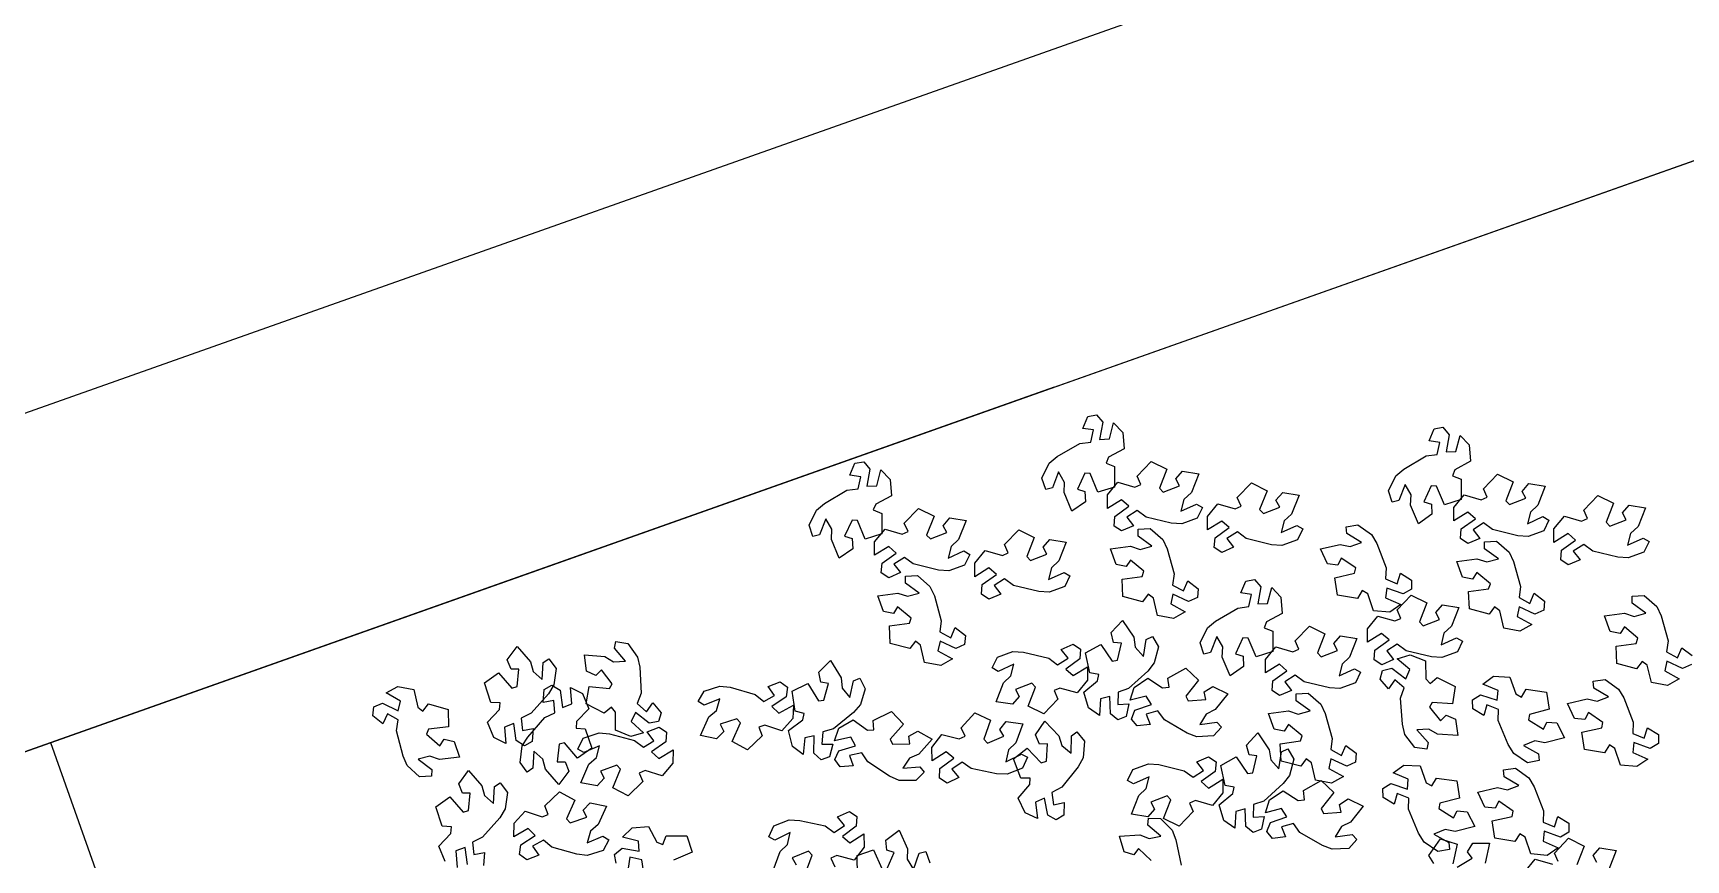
# Model space of a CAD drawing. Header units: centimetres. Extents: x -3096 to 17897, y -3131 to 15798.
# Drawn here: x 2365.3 to 2675.9, y 13698.2 to 13853.6 of the extents above; entities that cross this region are included whole.
import ezdxf

# ---------------------------------------------------------------- set-up
doc = ezdxf.new("R2010")
doc.units = ezdxf.units.CM
doc.layers.add('alberi', color=74, linetype='Continuous')

msp = doc.modelspace()

# ---------------------------------------------------------------- linework, layer by layer
for p, q in [((1679.17, 13539.63), (3679.17, 14248.25)), ((1679.17, 13475.97), (3679.17, 14184.6)), ((2557.13, 13787.05), (2698.52, 13837.14)), ((2557.13, 13787.05), (2085.84, 13620.06)), ((2557.13, 13787.05), (2462.87, 13753.65)), ((2462.87, 13753.65), (2368.61, 13720.25)), ((2415.74, 13736.95), (1944.45, 13569.97))]:
    msp.add_line(p, q)
msp.add_lwpolyline([(2823.76, 13483.67), (2823.76, 13483.67), (2493.85, 13366.78), (2368.61, 13720.25)])
at = {"layer": 'alberi'}
for points in [[(2554.86, 13769.97), (2556.23, 13772.77), (2557.73, 13774.04), (2561.95, 13776.51), (2564.03, 13776.77), (2564.56, 13779.04), (2562.52, 13779.33), (2563.46, 13781.58), (2565.11, 13781.88), (2566.27, 13780.48), (2566.27, 13780.48), (2565.69, 13777.26), (2567.54, 13777.35), (2568.31, 13780.37), (2570.06, 13778.56), (2570.31, 13775.49), (2567.36, 13773.92), (2566.9, 13772.8), (2568.5, 13772.14), (2568.5, 13772.14), (2568.51, 13768.31), (2565.38, 13767.32), (2563.93, 13770.84), (2562.9, 13770.9), (2561.52, 13767.91), (2562.93, 13767.45), (2563.03, 13765.53), (2560.48, 13763.75), (2559.03, 13767.27), (2559.12, 13769.18), (2557.99, 13771.15), (2556.82, 13768.15), (2555.57, 13767.83)], [(2619.96, 13767.62), (2621.33, 13770.42), (2622.83, 13771.68), (2627.05, 13774.15), (2629.12, 13774.42), (2629.65, 13776.69), (2627.62, 13776.98), (2628.55, 13779.23), (2630.21, 13779.53), (2631.36, 13778.13), (2631.36, 13778.13), (2630.79, 13774.91), (2632.64, 13775), (2633.41, 13778.02), (2635.16, 13776.21), (2635.41, 13773.14), (2632.46, 13771.57), (2631.99, 13770.44), (2633.6, 13769.79), (2633.6, 13769.79), (2633.6, 13765.96), (2630.48, 13764.97), (2629.02, 13768.49), (2628, 13768.54), (2626.61, 13765.55), (2628.03, 13765.1), (2628.13, 13763.18), (2625.58, 13761.4), (2624.12, 13764.92), (2624.22, 13766.83), (2623.09, 13768.8), (2621.91, 13765.8), (2620.66, 13765.48)], [(2511.12, 13761.16), (2512.5, 13763.97), (2514, 13765.23), (2518.21, 13767.7), (2520.29, 13767.96), (2520.82, 13770.23), (2518.78, 13770.53), (2519.72, 13772.77), (2521.38, 13773.07), (2522.53, 13771.67), (2522.53, 13771.67), (2521.96, 13768.45), (2523.8, 13768.54), (2524.58, 13771.56), (2526.33, 13769.75), (2526.58, 13766.68), (2523.63, 13765.11), (2523.16, 13763.99), (2524.77, 13763.33), (2524.77, 13763.33), (2524.77, 13759.5), (2521.65, 13758.52), (2520.19, 13762.03), (2519.17, 13762.09), (2517.78, 13759.1), (2519.19, 13758.64), (2519.3, 13756.72), (2516.74, 13754.95), (2515.29, 13758.46), (2515.39, 13760.37), (2514.26, 13762.34), (2513.08, 13759.34), (2511.83, 13759.02)], [(2584.05, 13762.43), (2581.12, 13761.36), (2579.16, 13761.5), (2574.41, 13762.65), (2572.74, 13763.9), (2570.78, 13762.64), (2572.04, 13761.01), (2569.8, 13760.05), (2568.4, 13760.98), (2568.55, 13762.79), (2568.55, 13762.79), (2571.2, 13764.71), (2569.8, 13765.93), (2567.15, 13764.29), (2567.15, 13766.81), (2569.1, 13769.2), (2572.32, 13768.27), (2573.43, 13768.76), (2572.73, 13770.35), (2572.73, 13770.35), (2575.39, 13773.1), (2578.32, 13771.64), (2576.93, 13768.1), (2577.62, 13767.35), (2580.7, 13768.54), (2580, 13769.85), (2581.26, 13771.3), (2584.33, 13770.8), (2582.93, 13767.26), (2581.53, 13765.96), (2580.98, 13763.76), (2583.91, 13765.1), (2585.03, 13764.46)], [(2602.88, 13758.4), (2599.95, 13757.34), (2597.99, 13757.47), (2593.24, 13758.62), (2591.57, 13759.87), (2589.61, 13758.61), (2590.87, 13756.98), (2588.63, 13756.02), (2587.24, 13756.96), (2587.38, 13758.76), (2587.38, 13758.76), (2590.03, 13760.68), (2588.63, 13761.9), (2585.98, 13760.26), (2585.98, 13762.78), (2587.93, 13765.17), (2591.15, 13764.24), (2592.26, 13764.73), (2591.56, 13766.32), (2591.56, 13766.32), (2594.22, 13769.07), (2597.15, 13767.61), (2595.76, 13764.07), (2596.46, 13763.32), (2599.53, 13764.51), (2598.83, 13765.82), (2600.09, 13767.27), (2603.16, 13766.77), (2601.76, 13763.23), (2600.36, 13761.93), (2599.81, 13759.73), (2602.74, 13761.07), (2603.86, 13760.43)], [(2649.14, 13760.07), (2646.21, 13759.01), (2644.26, 13759.15), (2639.5, 13760.3), (2637.83, 13761.55), (2635.87, 13760.29), (2637.13, 13758.66), (2634.9, 13757.69), (2633.5, 13758.63), (2633.64, 13760.44), (2633.64, 13760.44), (2636.29, 13762.36), (2634.9, 13763.58), (2632.24, 13761.94), (2632.24, 13764.46), (2634.2, 13766.84), (2637.41, 13765.92), (2638.53, 13766.4), (2637.83, 13767.99), (2637.83, 13767.99), (2640.48, 13770.75), (2643.41, 13769.29), (2642.02, 13765.74), (2642.72, 13765), (2645.79, 13766.19), (2645.09, 13767.49), (2646.35, 13768.95), (2649.42, 13768.45), (2648.02, 13764.91), (2646.63, 13763.61), (2646.07, 13761.4), (2649, 13762.74), (2650.12, 13762.1)], [(2667.98, 13756.04), (2665.04, 13754.98), (2663.09, 13755.12), (2658.34, 13756.27), (2656.66, 13757.52), (2654.7, 13756.26), (2655.96, 13754.63), (2653.73, 13753.67), (2652.33, 13754.6), (2652.47, 13756.41), (2652.47, 13756.41), (2655.12, 13758.33), (2653.73, 13759.55), (2651.07, 13757.91), (2651.07, 13760.43), (2653.03, 13762.81), (2656.24, 13761.89), (2657.36, 13762.37), (2656.66, 13763.97), (2656.66, 13763.97), (2659.32, 13766.72), (2662.25, 13765.26), (2660.85, 13761.72), (2661.55, 13760.97), (2664.62, 13762.16), (2663.92, 13763.46), (2665.18, 13764.92), (2668.25, 13764.42), (2666.86, 13760.88), (2665.46, 13759.58), (2664.9, 13757.37), (2667.83, 13758.71), (2668.95, 13758.08)], [(2540.31, 13753.62), (2537.38, 13752.56), (2535.42, 13752.69), (2530.67, 13753.84), (2529, 13755.09), (2527.04, 13753.83), (2528.3, 13752.21), (2526.07, 13751.24), (2524.67, 13752.18), (2524.81, 13753.99), (2524.81, 13753.99), (2527.46, 13755.9), (2526.07, 13757.12), (2523.41, 13755.48), (2523.41, 13758), (2525.37, 13760.39), (2528.58, 13759.47), (2529.69, 13759.95), (2528.99, 13761.54), (2528.99, 13761.54), (2531.65, 13764.3), (2534.58, 13762.83), (2533.19, 13759.29), (2533.89, 13758.54), (2536.96, 13759.73), (2536.26, 13761.04), (2537.52, 13762.49), (2540.59, 13762), (2539.19, 13758.45), (2537.8, 13757.15), (2537.24, 13754.95), (2540.17, 13756.29), (2541.29, 13755.65)], [(2559.14, 13749.59), (2556.21, 13748.53), (2554.26, 13748.66), (2549.5, 13749.81), (2547.83, 13751.07), (2545.87, 13749.8), (2547.13, 13748.18), (2544.9, 13747.21), (2543.5, 13748.15), (2543.64, 13749.96), (2543.64, 13749.96), (2546.29, 13751.87), (2544.9, 13753.09), (2542.24, 13751.45), (2542.24, 13753.97), (2544.2, 13756.36), (2547.41, 13755.44), (2548.53, 13755.92), (2547.83, 13757.51), (2547.83, 13757.51), (2550.48, 13760.27), (2553.41, 13758.8), (2552.02, 13755.26), (2552.72, 13754.51), (2555.79, 13755.7), (2555.09, 13757.01), (2556.35, 13758.46), (2559.42, 13757.97), (2558.02, 13754.42), (2556.63, 13753.12), (2556.07, 13750.92), (2559, 13752.26), (2560.12, 13751.62)], [(2575.19, 13760.49), (2577.54, 13758.45), (2578.38, 13756.67), (2579.68, 13751.96), (2579.4, 13749.89), (2581.46, 13748.79), (2582.27, 13750.68), (2584.2, 13749.2), (2584.06, 13747.53), (2582.41, 13746.77), (2582.41, 13746.77), (2579.45, 13748.15), (2579.06, 13746.34), (2581.78, 13744.82), (2579.58, 13743.59), (2576.54, 13744.14), (2575.79, 13747.4), (2574.82, 13748.14), (2573.77, 13746.75), (2573.77, 13746.75), (2570.07, 13747.73), (2569.92, 13751), (2573.7, 13751.51), (2574.01, 13752.49), (2571.48, 13754.59), (2570.68, 13753.34), (2568.8, 13753.74), (2567.73, 13756.66), (2571.51, 13757.16), (2573.33, 13756.58), (2575.52, 13757.16), (2572.93, 13759.07), (2572.94, 13760.36)], [(2614.24, 13761.18), (2616.78, 13759.37), (2617.77, 13757.68), (2619.52, 13753.12), (2619.44, 13751.03), (2621.59, 13750.13), (2622.22, 13752.09), (2624.28, 13750.8), (2624.3, 13749.12), (2622.73, 13748.21), (2622.73, 13748.21), (2619.65, 13749.3), (2619.44, 13747.46), (2622.29, 13746.21), (2620.22, 13744.78), (2617.14, 13745.03), (2616.08, 13748.2), (2615.05, 13748.85), (2614.14, 13747.37), (2614.14, 13747.37), (2610.36, 13747.99), (2609.9, 13751.23), (2613.61, 13752.1), (2613.83, 13753.1), (2611.11, 13754.95), (2610.43, 13753.63), (2608.52, 13753.85), (2607.18, 13756.66), (2610.89, 13757.52), (2612.76, 13757.11), (2614.89, 13757.9), (2612.12, 13759.55), (2612.01, 13760.83)], [(2640.28, 13758.14), (2642.64, 13756.09), (2643.47, 13754.32), (2644.78, 13749.61), (2644.5, 13747.54), (2646.55, 13746.44), (2647.36, 13748.33), (2649.29, 13746.85), (2649.15, 13745.17), (2647.5, 13744.42), (2647.5, 13744.42), (2644.54, 13745.8), (2644.16, 13743.99), (2646.88, 13742.47), (2644.67, 13741.24), (2641.64, 13741.79), (2640.88, 13745.04), (2639.92, 13745.78), (2638.87, 13744.4), (2638.87, 13744.4), (2635.17, 13745.38), (2635.02, 13748.65), (2638.79, 13749.16), (2639.11, 13750.13), (2636.58, 13752.24), (2635.77, 13750.99), (2633.89, 13751.39), (2632.83, 13754.31), (2636.6, 13754.81), (2638.42, 13754.22), (2640.62, 13754.81), (2638.02, 13756.72), (2638.03, 13758.01)], [(2531.45, 13751.69), (2533.81, 13749.64), (2534.64, 13747.86), (2535.94, 13743.15), (2535.66, 13741.08), (2537.72, 13739.98), (2538.53, 13741.88), (2540.46, 13740.39), (2540.32, 13738.72), (2538.67, 13737.96), (2538.67, 13737.96), (2535.71, 13739.34), (2535.32, 13737.53), (2538.04, 13736.01), (2535.84, 13734.78), (2532.81, 13735.33), (2532.05, 13738.59), (2531.09, 13739.33), (2530.04, 13737.94), (2530.04, 13737.94), (2526.34, 13738.92), (2526.19, 13742.2), (2529.96, 13742.7), (2530.28, 13743.68), (2527.74, 13745.78), (2526.94, 13744.54), (2525.06, 13744.93), (2524, 13747.85), (2527.77, 13748.35), (2529.59, 13747.77), (2531.78, 13748.35), (2529.19, 13750.26), (2529.2, 13751.55)], [(2584.57, 13739.03), (2585.94, 13741.83), (2587.44, 13743.09), (2591.66, 13745.56), (2593.73, 13745.83), (2594.26, 13748.1), (2592.23, 13748.39), (2593.16, 13750.64), (2594.82, 13750.93), (2595.97, 13749.54), (2595.97, 13749.54), (2595.4, 13746.32), (2597.25, 13746.41), (2598.02, 13749.43), (2599.77, 13747.62), (2600.02, 13744.54), (2597.07, 13742.98), (2596.6, 13741.85), (2598.21, 13741.2), (2598.21, 13741.2), (2598.21, 13737.37), (2595.09, 13736.38), (2593.63, 13739.9), (2592.61, 13739.95), (2591.23, 13736.96), (2592.64, 13736.51), (2592.74, 13734.59), (2590.19, 13732.81), (2588.73, 13736.33), (2588.83, 13738.24), (2587.7, 13740.21), (2586.52, 13737.21), (2585.28, 13736.89)], [(2632.93, 13737.31), (2630, 13736.24), (2628.04, 13736.37), (2623.29, 13737.51), (2621.61, 13738.76), (2619.66, 13737.5), (2620.92, 13735.87), (2618.69, 13734.9), (2617.29, 13735.83), (2617.42, 13737.64), (2617.42, 13737.64), (2620.07, 13739.57), (2618.67, 13740.78), (2616.02, 13739.14), (2616.02, 13741.66), (2617.97, 13744.05), (2621.18, 13743.13), (2622.3, 13743.62), (2621.59, 13745.21), (2621.59, 13745.21), (2624.24, 13747.97), (2627.18, 13746.51), (2625.79, 13742.97), (2626.49, 13742.22), (2629.56, 13743.41), (2628.86, 13744.72), (2630.11, 13746.18), (2633.19, 13745.69), (2631.8, 13742.14), (2630.4, 13740.84), (2629.85, 13738.63), (2632.78, 13739.98), (2633.9, 13739.34)], [(2576.74, 13738.27), (2575.96, 13735.25), (2574.75, 13733.71), (2571.13, 13730.43), (2569.15, 13729.75), (2569.09, 13727.42), (2571.15, 13727.55), (2570.69, 13725.16), (2569.13, 13724.53), (2567.71, 13725.67), (2567.71, 13725.67), (2567.62, 13728.94), (2565.83, 13728.47), (2565.68, 13725.35), (2563.6, 13726.77), (2562.73, 13729.73), (2565.3, 13731.87), (2565.53, 13733.06), (2563.82, 13733.38), (2563.82, 13733.38), (2563.04, 13737.12), (2565.89, 13738.72), (2568.04, 13735.58), (2569.05, 13735.73), (2569.8, 13738.94), (2568.32, 13739.1), (2567.83, 13740.96), (2569.97, 13743.22), (2572.11, 13740.07), (2572.4, 13738.18), (2573.91, 13736.48), (2574.45, 13739.66), (2575.61, 13740.23)], [(2613.76, 13731.48), (2610.82, 13730.42), (2608.87, 13730.56), (2604.12, 13731.71), (2602.44, 13732.96), (2600.48, 13731.7), (2601.74, 13730.07), (2599.51, 13729.1), (2598.11, 13730.04), (2598.25, 13731.85), (2598.25, 13731.85), (2600.9, 13733.77), (2599.51, 13734.98), (2596.85, 13733.35), (2596.85, 13735.87), (2598.81, 13738.25), (2602.02, 13737.33), (2603.14, 13737.81), (2602.44, 13739.4), (2602.44, 13739.4), (2605.1, 13742.16), (2608.03, 13740.7), (2606.63, 13737.15), (2607.33, 13736.41), (2610.4, 13737.59), (2609.7, 13738.9), (2610.96, 13740.35), (2614.03, 13739.86), (2612.64, 13736.32), (2611.24, 13735.01), (2610.68, 13732.81), (2613.61, 13734.15), (2614.73, 13733.51)], [(2463.55, 13734.21), (2463.14, 13731.12), (2462.11, 13729.45), (2458.9, 13725.77), (2457.01, 13724.86), (2457.23, 13722.54), (2459.25, 13722.91), (2459.08, 13720.48), (2457.6, 13719.67), (2456.06, 13720.63), (2456.06, 13720.63), (2455.59, 13723.87), (2453.86, 13723.19), (2454.09, 13720.09), (2451.85, 13721.25), (2450.64, 13724.08), (2452.94, 13726.51), (2453.03, 13727.72), (2451.3, 13727.83), (2451.3, 13727.83), (2450.08, 13731.47), (2452.73, 13733.39), (2455.23, 13730.51), (2456.22, 13730.79), (2456.58, 13734.06), (2455.1, 13734.05), (2454.39, 13735.83), (2456.25, 13738.33), (2458.75, 13735.45), (2459.26, 13733.61), (2460.95, 13732.1), (2461.12, 13735.32), (2462.2, 13736.02)], [(2477.03, 13738.87), (2478.87, 13736.35), (2479.29, 13734.44), (2479.52, 13729.56), (2478.79, 13727.6), (2480.55, 13726.07), (2481.76, 13727.74), (2483.31, 13725.87), (2482.81, 13724.26), (2481.03, 13723.89), (2481.03, 13723.89), (2478.45, 13725.9), (2477.67, 13724.21), (2479.98, 13722.13), (2477.57, 13721.42), (2474.73, 13722.63), (2474.71, 13725.97), (2473.94, 13726.9), (2472.61, 13725.79), (2472.61, 13725.79), (2469.21, 13727.56), (2469.8, 13730.79), (2473.59, 13730.44), (2474.11, 13731.32), (2472.11, 13733.94), (2471.05, 13732.9), (2469.3, 13733.7), (2468.91, 13736.79), (2472.71, 13736.44), (2474.35, 13735.47), (2476.62, 13735.55), (2474.51, 13737.99), (2474.81, 13739.24)], [(2546.48, 13736.33), (2549.41, 13737.4), (2551.37, 13737.27), (2556.12, 13736.13), (2557.8, 13734.89), (2559.76, 13736.16), (2558.49, 13737.78), (2560.72, 13738.75), (2562.12, 13737.82), (2561.99, 13736.01), (2561.99, 13736.01), (2559.34, 13734.09), (2560.74, 13732.87), (2563.39, 13734.52), (2563.4, 13732), (2561.45, 13729.61), (2558.24, 13730.52), (2557.12, 13730.03), (2557.83, 13728.44), (2557.83, 13728.44), (2555.18, 13725.68), (2552.24, 13727.13), (2553.63, 13730.68), (2552.93, 13731.43), (2549.86, 13730.23), (2550.56, 13728.92), (2549.31, 13727.46), (2546.23, 13727.95), (2547.62, 13731.49), (2549.01, 13732.8), (2549.56, 13735.01), (2546.63, 13733.66), (2545.51, 13734.29)], [(2521.66, 13730.39), (2520.74, 13727.41), (2519.45, 13725.93), (2515.66, 13722.84), (2513.65, 13722.26), (2513.48, 13719.94), (2515.54, 13719.96), (2514.96, 13717.59), (2513.37, 13717.05), (2512.01, 13718.25), (2512.01, 13718.25), (2512.08, 13721.52), (2510.27, 13721.14), (2509.97, 13718.04), (2507.96, 13719.56), (2507.24, 13722.56), (2509.92, 13724.56), (2510.2, 13725.74), (2508.51, 13726.15), (2508.51, 13726.15), (2507.92, 13729.93), (2510.85, 13731.38), (2512.84, 13728.13), (2513.86, 13728.24), (2514.76, 13731.4), (2513.3, 13731.64), (2512.9, 13733.52), (2515.15, 13735.67), (2517.13, 13732.42), (2517.33, 13730.51), (2518.75, 13728.74), (2519.45, 13731.89), (2520.63, 13732.39)], [(2624.93, 13719.33), (2623.04, 13721.81), (2622.58, 13723.72), (2622.25, 13728.6), (2622.94, 13730.57), (2621.15, 13732.06), (2619.98, 13730.37), (2618.38, 13732.21), (2618.86, 13733.82), (2620.63, 13734.23), (2620.63, 13734.23), (2623.25, 13732.28), (2623.99, 13733.98), (2621.63, 13736.02), (2624.04, 13736.77), (2626.9, 13735.62), (2626.98, 13732.28), (2627.78, 13731.36), (2629.09, 13732.51), (2629.09, 13732.51), (2632.51, 13730.8), (2632, 13727.57), (2628.2, 13727.83), (2627.7, 13726.94), (2629.75, 13724.37), (2630.79, 13725.43), (2632.55, 13724.66), (2633.01, 13721.59), (2629.21, 13721.85), (2627.54, 13722.8), (2625.28, 13722.66), (2627.44, 13720.27), (2627.16, 13719.01)], [(2491.35, 13729.96), (2494.33, 13730.88), (2496.27, 13730.66), (2500.96, 13729.29), (2502.58, 13727.96), (2504.59, 13729.13), (2503.41, 13730.81), (2505.69, 13731.67), (2507.04, 13730.67), (2506.82, 13728.87), (2506.82, 13728.87), (2504.08, 13727.08), (2505.41, 13725.8), (2508.14, 13727.31), (2508.02, 13724.79), (2505.96, 13722.5), (2502.79, 13723.57), (2501.66, 13723.14), (2502.28, 13721.52), (2502.28, 13721.52), (2499.5, 13718.89), (2496.64, 13720.49), (2498.2, 13723.96), (2497.53, 13724.75), (2494.41, 13723.7), (2495.05, 13722.36), (2493.72, 13720.97), (2490.68, 13721.61), (2492.24, 13725.08), (2493.69, 13726.32), (2494.35, 13728.49), (2491.36, 13727.29), (2490.27, 13727.98)], [(2587.06, 13721.53), (2583.95, 13721.36), (2582.11, 13722.06), (2577.9, 13724.54), (2576.66, 13726.23), (2574.42, 13725.59), (2575.16, 13723.67), (2572.74, 13723.39), (2571.67, 13724.69), (2572.33, 13726.38), (2572.33, 13726.38), (2575.43, 13727.45), (2574.45, 13729.02), (2571.43, 13728.22), (2572.16, 13730.63), (2574.73, 13732.35), (2577.53, 13730.53), (2578.74, 13730.67), (2578.53, 13732.39), (2578.53, 13732.39), (2581.88, 13734.26), (2584.26, 13732.01), (2581.89, 13729.02), (2582.34, 13728.1), (2585.63, 13728.35), (2585.34, 13729.8), (2586.97, 13730.83), (2589.76, 13729.46), (2587.39, 13726.48), (2585.68, 13725.64), (2584.51, 13723.69), (2587.7, 13724.12), (2588.59, 13723.19)], [(2646.09, 13716.47), (2643.51, 13718.22), (2642.47, 13719.89), (2640.61, 13724.41), (2640.64, 13726.5), (2638.47, 13727.34), (2637.89, 13725.36), (2635.79, 13726.6), (2635.73, 13728.29), (2637.28, 13729.24), (2637.28, 13729.24), (2640.39, 13728.22), (2640.55, 13730.06), (2637.67, 13731.25), (2639.71, 13732.73), (2642.79, 13732.55), (2643.93, 13729.41), (2644.97, 13728.79), (2645.85, 13730.29), (2645.85, 13730.29), (2649.64, 13729.76), (2650.18, 13726.53), (2646.49, 13725.57), (2646.3, 13724.57), (2649.07, 13722.78), (2649.71, 13724.11), (2651.63, 13723.95), (2653.03, 13721.17), (2649.35, 13720.22), (2647.47, 13720.59), (2645.36, 13719.74), (2648.17, 13718.16), (2648.31, 13716.88)], [(2660.67, 13732.15), (2663.21, 13730.34), (2664.21, 13728.65), (2665.95, 13724.09), (2665.87, 13722), (2668.03, 13721.1), (2668.65, 13723.06), (2670.71, 13721.77), (2670.73, 13720.09), (2669.16, 13719.18), (2669.16, 13719.18), (2666.08, 13720.27), (2665.87, 13718.43), (2668.72, 13717.18), (2666.65, 13715.75), (2663.58, 13716), (2662.51, 13719.17), (2661.48, 13719.82), (2660.57, 13718.34), (2660.57, 13718.34), (2656.79, 13718.96), (2656.33, 13722.2), (2660.04, 13723.07), (2660.26, 13724.07), (2657.54, 13725.92), (2656.86, 13724.6), (2654.95, 13724.82), (2653.62, 13727.63), (2657.32, 13728.49), (2659.19, 13728.08), (2661.32, 13728.87), (2658.55, 13730.52), (2658.44, 13731.8)], [(2437.9, 13713.85), (2435.59, 13715.94), (2434.79, 13717.73), (2433.57, 13722.46), (2433.89, 13724.53), (2431.85, 13725.66), (2431.01, 13723.79), (2429.1, 13725.3), (2429.28, 13726.98), (2430.94, 13727.7), (2430.94, 13727.7), (2433.88, 13726.26), (2434.29, 13728.07), (2431.6, 13729.64), (2433.83, 13730.83), (2436.85, 13730.22), (2437.55, 13726.95), (2438.5, 13726.2), (2439.57, 13727.56), (2439.57, 13727.56), (2443.25, 13726.51), (2443.34, 13723.24), (2439.56, 13722.8), (2439.23, 13721.83), (2441.72, 13719.68), (2442.55, 13720.91), (2444.42, 13720.48), (2445.43, 13717.54), (2441.64, 13717.11), (2439.84, 13717.73), (2437.63, 13717.18), (2440.19, 13715.23), (2440.15, 13713.94)], [(2456.78, 13716.54), (2457.2, 13719.63), (2458.23, 13721.3), (2461.46, 13724.97), (2463.35, 13725.87), (2463.14, 13728.19), (2461.11, 13727.83), (2461.3, 13730.26), (2462.78, 13731.06), (2464.31, 13730.1), (2464.31, 13730.1), (2464.78, 13726.86), (2466.5, 13727.53), (2466.29, 13730.64), (2468.52, 13729.47), (2469.72, 13726.63), (2467.41, 13724.21), (2467.32, 13723), (2469.05, 13722.88), (2469.05, 13722.88), (2470.26, 13719.24), (2467.6, 13717.33), (2465.11, 13720.21), (2464.12, 13719.94), (2463.75, 13716.67), (2465.23, 13716.68), (2465.93, 13714.89), (2464.07, 13712.4), (2461.58, 13715.28), (2461.08, 13717.13), (2459.38, 13718.64), (2459.21, 13715.43), (2458.12, 13714.73)], [(2604.9, 13729.55), (2607.25, 13727.5), (2608.08, 13725.73), (2609.39, 13721.02), (2609.11, 13718.95), (2611.16, 13717.85), (2611.97, 13719.74), (2613.9, 13718.26), (2613.76, 13716.58), (2612.12, 13715.83), (2612.12, 13715.83), (2609.15, 13717.21), (2608.77, 13715.4), (2611.49, 13713.88), (2609.29, 13712.65), (2606.25, 13713.2), (2605.49, 13716.45), (2604.53, 13717.19), (2603.48, 13715.81), (2603.48, 13715.81), (2599.78, 13716.79), (2599.63, 13720.06), (2603.41, 13720.57), (2603.72, 13721.54), (2601.19, 13723.65), (2600.38, 13722.4), (2598.5, 13722.79), (2597.44, 13725.72), (2601.21, 13726.22), (2603.03, 13725.63), (2605.23, 13726.22), (2602.63, 13728.13), (2602.65, 13729.42)], [(2531.13, 13713.14), (2528.01, 13713.14), (2526.21, 13713.93), (2522.13, 13716.62), (2520.98, 13718.36), (2518.71, 13717.83), (2519.35, 13715.88), (2516.92, 13715.72), (2515.92, 13717.08), (2516.66, 13718.73), (2516.66, 13718.73), (2519.81, 13719.64), (2518.91, 13721.26), (2515.85, 13720.62), (2516.71, 13722.99), (2519.35, 13724.57), (2522.06, 13722.62), (2523.28, 13722.69), (2523.16, 13724.43), (2523.16, 13724.43), (2526.59, 13726.12), (2528.85, 13723.75), (2526.34, 13720.89), (2526.75, 13719.95), (2530.04, 13720.03), (2529.82, 13721.5), (2531.5, 13722.44), (2534.22, 13720.93), (2531.71, 13718.07), (2529.95, 13717.32), (2528.69, 13715.43), (2531.9, 13715.7), (2532.74, 13714.72)], [(2551.19, 13715.44), (2548.29, 13714.3), (2546.33, 13714.38), (2541.55, 13715.39), (2539.84, 13716.6), (2537.92, 13715.28), (2539.22, 13713.69), (2537.02, 13712.66), (2535.59, 13713.56), (2535.68, 13715.37), (2535.68, 13715.37), (2538.28, 13717.36), (2536.85, 13718.54), (2534.24, 13716.83), (2534.17, 13719.35), (2536.06, 13721.79), (2539.3, 13720.96), (2540.4, 13721.47), (2539.66, 13723.04), (2539.66, 13723.04), (2542.23, 13725.87), (2545.2, 13724.49), (2543.91, 13720.91), (2544.63, 13720.18), (2547.67, 13721.46), (2546.93, 13722.74), (2548.15, 13724.23), (2551.23, 13723.82), (2549.94, 13720.24), (2548.58, 13718.9), (2548.08, 13716.68), (2550.98, 13718.11), (2552.11, 13717.5)], [(2468.67, 13721.07), (2471.62, 13722.07), (2473.57, 13721.9), (2478.3, 13720.66), (2479.95, 13719.38), (2481.93, 13720.61), (2480.7, 13722.26), (2482.95, 13723.18), (2484.33, 13722.22), (2484.16, 13720.41), (2484.16, 13720.41), (2481.47, 13718.54), (2482.85, 13717.3), (2485.53, 13718.89), (2485.48, 13716.37), (2483.48, 13714.02), (2480.29, 13715), (2479.17, 13714.54), (2479.83, 13712.94), (2479.83, 13712.94), (2477.13, 13710.23), (2474.22, 13711.75), (2475.68, 13715.26), (2475, 13716.03), (2471.91, 13714.89), (2472.58, 13713.57), (2471.29, 13712.14), (2468.23, 13712.69), (2469.7, 13716.21), (2471.12, 13717.49), (2471.71, 13719.68), (2468.76, 13718.39), (2467.65, 13719.05)], [(2562.86, 13720.52), (2562.58, 13717.41), (2561.63, 13715.69), (2558.57, 13711.88), (2556.73, 13710.89), (2557.04, 13708.58), (2559.05, 13709.03), (2558.98, 13706.6), (2557.54, 13705.73), (2555.96, 13706.62), (2555.96, 13706.62), (2555.35, 13709.84), (2553.65, 13709.09), (2554.01, 13705.99), (2551.73, 13707.06), (2550.4, 13709.84), (2552.59, 13712.36), (2552.63, 13713.57), (2550.89, 13713.61), (2550.89, 13713.61), (2549.52, 13717.19), (2552.08, 13719.22), (2554.7, 13716.46), (2555.68, 13716.78), (2555.9, 13720.06), (2554.42, 13719.98), (2553.63, 13721.74), (2555.38, 13724.31), (2558, 13721.55), (2558.59, 13719.73), (2560.35, 13718.3), (2560.38, 13721.52), (2561.43, 13722.26)], [(2602.18, 13717.13), (2601.4, 13714.1), (2600.19, 13712.56), (2596.56, 13709.28), (2594.59, 13708.6), (2594.53, 13706.27), (2596.58, 13706.4), (2596.13, 13704.01), (2594.56, 13703.38), (2593.15, 13704.52), (2593.15, 13704.52), (2593.06, 13707.79), (2591.26, 13707.32), (2591.12, 13704.2), (2589.04, 13705.62), (2588.17, 13708.58), (2590.74, 13710.72), (2590.97, 13711.91), (2589.26, 13712.23), (2589.26, 13712.23), (2588.48, 13715.97), (2591.33, 13717.57), (2593.48, 13714.43), (2594.49, 13714.58), (2595.24, 13717.79), (2593.76, 13717.95), (2593.27, 13719.81), (2595.41, 13722.07), (2597.55, 13718.92), (2597.84, 13717.03), (2599.35, 13715.33), (2599.89, 13718.51), (2601.05, 13719.08)], [(2571.92, 13715.18), (2574.85, 13716.25), (2576.81, 13716.12), (2581.56, 13714.98), (2583.24, 13713.74), (2585.19, 13715.01), (2583.93, 13716.63), (2586.16, 13717.6), (2587.56, 13716.67), (2587.43, 13714.86), (2587.43, 13714.86), (2584.78, 13712.94), (2586.18, 13711.72), (2588.83, 13713.37), (2588.84, 13710.85), (2586.89, 13708.46), (2583.68, 13709.37), (2582.56, 13708.88), (2583.27, 13707.3), (2583.27, 13707.3), (2580.62, 13704.53), (2577.68, 13705.98), (2579.07, 13709.53), (2578.36, 13710.28), (2575.3, 13709.08), (2576, 13707.77), (2574.75, 13706.31), (2571.67, 13706.8), (2573.06, 13710.34), (2574.45, 13711.65), (2575, 13713.86), (2572.07, 13712.51), (2570.95, 13713.14)], [(2629.24, 13699.8), (2626.66, 13701.55), (2625.62, 13703.21), (2623.76, 13707.73), (2623.79, 13709.82), (2621.61, 13710.67), (2621.04, 13708.69), (2618.94, 13709.93), (2618.88, 13711.61), (2620.43, 13712.56), (2620.43, 13712.56), (2623.53, 13711.54), (2623.7, 13713.39), (2620.82, 13714.57), (2622.86, 13716.05), (2625.93, 13715.87), (2627.08, 13712.73), (2628.12, 13712.11), (2629, 13713.61), (2629, 13713.61), (2632.79, 13713.08), (2633.33, 13709.85), (2629.64, 13708.9), (2629.45, 13707.89), (2632.21, 13706.11), (2632.86, 13707.44), (2634.78, 13707.28), (2636.18, 13704.5), (2632.49, 13703.55), (2630.62, 13703.91), (2628.51, 13703.07), (2631.32, 13701.49), (2631.46, 13700.2)], [(2612.5, 13700.38), (2609.38, 13700.21), (2607.55, 13700.91), (2603.34, 13703.39), (2602.1, 13705.08), (2599.86, 13704.44), (2600.59, 13702.52), (2598.18, 13702.24), (2597.11, 13703.54), (2597.77, 13705.23), (2597.77, 13705.23), (2600.86, 13706.3), (2599.88, 13707.87), (2596.87, 13707.07), (2597.6, 13709.48), (2600.16, 13711.2), (2602.97, 13709.38), (2604.18, 13709.52), (2603.97, 13711.24), (2603.97, 13711.24), (2607.31, 13713.11), (2609.69, 13710.86), (2607.33, 13707.87), (2607.78, 13706.95), (2611.07, 13707.2), (2610.78, 13708.65), (2612.4, 13709.68), (2615.2, 13708.31), (2612.83, 13705.33), (2611.12, 13704.49), (2609.95, 13702.54), (2613.14, 13702.97), (2614.02, 13702.04)], [(2643.82, 13715.48), (2646.36, 13713.67), (2647.36, 13711.98), (2649.1, 13707.41), (2649.02, 13705.33), (2651.17, 13704.43), (2651.8, 13706.39), (2653.86, 13705.1), (2653.88, 13703.42), (2652.31, 13702.5), (2652.31, 13702.5), (2649.23, 13703.6), (2649.02, 13701.76), (2651.87, 13700.5), (2649.8, 13699.07), (2646.73, 13699.33), (2645.66, 13702.5), (2644.63, 13703.14), (2643.72, 13701.67), (2643.72, 13701.67), (2639.94, 13702.29), (2639.48, 13705.53), (2643.19, 13706.4), (2643.41, 13707.4), (2640.69, 13709.25), (2640.01, 13707.93), (2638.1, 13708.15), (2636.76, 13710.96), (2640.47, 13711.81), (2642.34, 13711.4), (2644.47, 13712.2), (2641.7, 13713.85), (2641.59, 13715.13)], [(2472.39, 13699.98), (2469.42, 13699.05), (2467.47, 13699.27), (2462.77, 13700.63), (2461.16, 13701.95), (2459.14, 13700.77), (2460.33, 13699.09), (2458.06, 13698.22), (2456.7, 13699.22), (2456.92, 13701.02), (2456.92, 13701.02), (2459.65, 13702.82), (2458.31, 13704.1), (2455.59, 13702.58), (2455.7, 13705.1), (2457.75, 13707.39), (2460.92, 13706.33), (2462.06, 13706.77), (2461.43, 13708.39), (2461.43, 13708.39), (2464.2, 13711.03), (2467.07, 13709.44), (2465.52, 13705.96), (2466.19, 13705.18), (2469.31, 13706.24), (2468.67, 13707.57), (2469.99, 13708.97), (2473.03, 13708.34), (2471.49, 13704.86), (2470.03, 13703.62), (2469.38, 13701.45), (2472.37, 13702.66), (2473.46, 13701.97)]]:
    msp.add_lwpolyline(points, close=True, dxfattribs=at)
for points in [[(2676.88, 13734.93), (2675.23, 13734.18), (2675.23, 13734.18), (2672.27, 13735.56), (2671.88, 13733.75), (2674.6, 13732.23), (2672.4, 13731), (2669.37, 13731.55), (2668.61, 13734.8), (2667.65, 13735.54), (2666.6, 13734.16), (2666.6, 13734.16), (2662.89, 13735.14), (2662.75, 13738.41), (2666.52, 13738.92), (2666.84, 13739.89), (2664.3, 13742), (2663.5, 13740.75), (2661.62, 13741.14), (2660.56, 13744.07), (2664.33, 13744.57), (2666.15, 13743.98), (2668.34, 13744.57), (2665.75, 13746.48), (2665.76, 13747.77), (2668.01, 13747.9), (2670.37, 13745.85), (2671.2, 13744.08), (2672.5, 13739.37), (2672.22, 13737.3), (2674.28, 13736.2), (2675.09, 13738.09), (2677.02, 13736.61)], [(2442.71, 13697.94), (2441.5, 13700.78), (2443.8, 13703.2), (2443.89, 13704.41), (2442.15, 13704.53), (2442.15, 13704.53), (2440.93, 13708.16), (2443.58, 13710.08), (2446.08, 13707.21), (2447.07, 13707.48), (2447.44, 13710.76), (2445.95, 13710.74), (2445.25, 13712.53), (2447.1, 13715.02), (2449.6, 13712.15), (2450.11, 13710.31), (2451.81, 13708.8), (2451.97, 13712.02), (2453.06, 13712.71), (2454.41, 13710.91), (2453.99, 13707.82), (2452.97, 13706.14), (2449.75, 13702.46), (2447.87, 13701.56), (2448.08, 13699.24), (2450.11, 13699.6), (2449.93, 13697.17)], [(2504.36, 13696.23), (2505.68, 13699.8), (2507.05, 13701.14), (2507.56, 13703.35), (2504.66, 13701.95), (2503.53, 13702.57), (2504.46, 13704.62), (2507.37, 13705.74), (2509.33, 13705.64), (2514.11, 13704.59), (2515.81, 13703.37), (2517.74, 13704.68), (2516.44, 13706.28), (2518.66, 13707.29), (2520.07, 13706.38), (2519.97, 13704.57), (2519.97, 13704.57), (2517.36, 13702.6), (2518.78, 13701.41), (2521.4, 13703.1), (2521.45, 13700.58), (2519.55, 13698.16), (2516.32, 13699.01), (2515.21, 13698.51), (2515.94, 13696.93)], [(2474.87, 13697.6), (2474.56, 13699.25), (2475.95, 13700.42), (2475.95, 13700.42), (2479.18, 13699.87), (2479.07, 13701.72), (2476.04, 13702.47), (2477.84, 13704.23), (2480.91, 13704.51), (2482.5, 13701.57), (2483.63, 13701.11), (2484.27, 13702.72), (2484.27, 13702.72), (2488.1, 13702.76), (2489.11, 13699.64), (2485.61, 13698.16)], [(2525.78, 13696.59), (2527.1, 13699.6), (2525.68, 13700.03), (2525.54, 13701.95), (2528.05, 13703.78), (2529.58, 13700.29), (2529.52, 13698.38), (2530.69, 13696.43), (2531.81, 13699.46), (2533.05, 13699.8), (2533.8, 13697.68)], [(2575.4, 13698.11), (2573.02, 13700.38), (2572.13, 13699.19), (2570.28, 13699.71), (2569.42, 13702.7), (2573.22, 13702.95), (2574.99, 13702.24), (2577.22, 13702.68), (2574.76, 13704.75), (2574.86, 13706.04), (2577.12, 13706.02), (2579.33, 13703.82), (2580.04, 13701.99), (2581.02, 13697.2)], [(2446.92, 13697.33), (2446.44, 13700.56), (2444.72, 13699.89), (2444.94, 13696.78)], [(2628.51, 13697.56), (2627.56, 13699.02), (2627.56, 13699.02), (2629.73, 13702.17), (2632.86, 13701.2), (2632.06, 13697.48)], [(2632.87, 13696.85), (2635.71, 13698.53), (2634.81, 13699.7), (2635.82, 13701.34), (2638.93, 13701.35), (2638.12, 13697.63)], [(2651.88, 13697.91), (2651.17, 13699.5), (2651.17, 13699.5), (2653.82, 13702.27), (2656.76, 13700.81), (2655.37, 13697.26)], [(2659.14, 13697.71), (2658.44, 13699.02), (2659.69, 13700.47), (2662.77, 13699.99), (2661.38, 13696.44)], [(2479.96, 13696.14), (2479.68, 13698.21), (2477.41, 13698.72), (2477.13, 13696.68)], [(2510.38, 13695.52), (2511.7, 13699.09), (2510.99, 13699.83), (2507.94, 13698.58), (2508.67, 13697.28)], [(2520.21, 13695.23), (2520.12, 13699.06), (2523.23, 13700.11), (2524.76, 13696.62)], [(2645.6, 13695.96), (2647.55, 13698.34), (2650.76, 13697.43)]]:
    msp.add_lwpolyline(points, dxfattribs=at)

doc.saveas('drawing.dxf')
